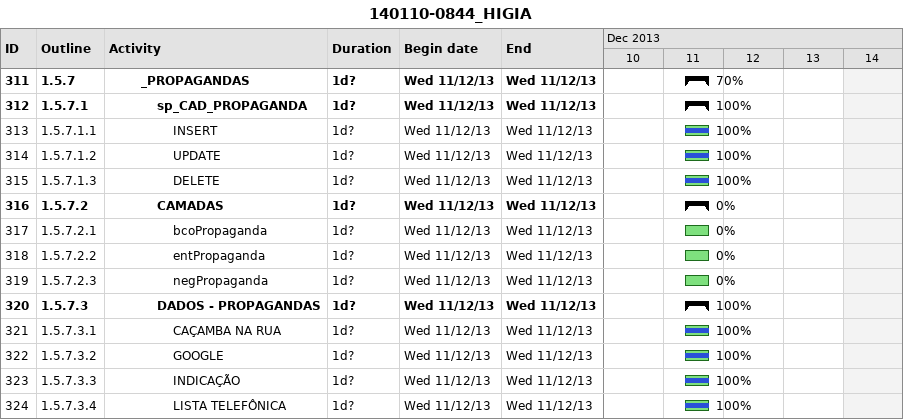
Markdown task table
140110-0844_HIGIA

| ID | WBS | Task | Duration | Start | Finish | % complete |
|---|---|---|---|---|---|---|
| 311 | 1.5.7 | **_PROPAGANDAS** | 1d? | 2013-12-11 | 2013-12-11 | 70 |
| 312 | 1.5.7.1 | **sp_CAD_PROPAGANDA** | 1d? | 2013-12-11 | 2013-12-11 | 100 |
| 313 | 1.5.7.1.1 | INSERT | 1d? | 2013-12-11 | 2013-12-11 | 100 |
| 314 | 1.5.7.1.2 | UPDATE | 1d? | 2013-12-11 | 2013-12-11 | 100 |
| 315 | 1.5.7.1.3 | DELETE | 1d? | 2013-12-11 | 2013-12-11 | 100 |
| 316 | 1.5.7.2 | **CAMADAS** | 1d? | 2013-12-11 | 2013-12-11 | 0 |
| 317 | 1.5.7.2.1 | bcoPropaganda | 1d? | 2013-12-11 | 2013-12-11 | 0 |
| 318 | 1.5.7.2.2 | entPropaganda | 1d? | 2013-12-11 | 2013-12-11 | 0 |
| 319 | 1.5.7.2.3 | negPropaganda | 1d? | 2013-12-11 | 2013-12-11 | 0 |
| 320 | 1.5.7.3 | **DADOS - PROPAGANDAS** | 1d? | 2013-12-11 | 2013-12-11 | 100 |
| 321 | 1.5.7.3.1 | CAÇAMBA NA RUA | 1d? | 2013-12-11 | 2013-12-11 | 100 |
| 322 | 1.5.7.3.2 | GOOGLE | 1d? | 2013-12-11 | 2013-12-11 | 100 |
| 323 | 1.5.7.3.3 | INDICAÇÃO | 1d? | 2013-12-11 | 2013-12-11 | 100 |
| 324 | 1.5.7.3.4 | LISTA TELEFÔNICA | 1d? | 2013-12-11 | 2013-12-11 | 100 |
